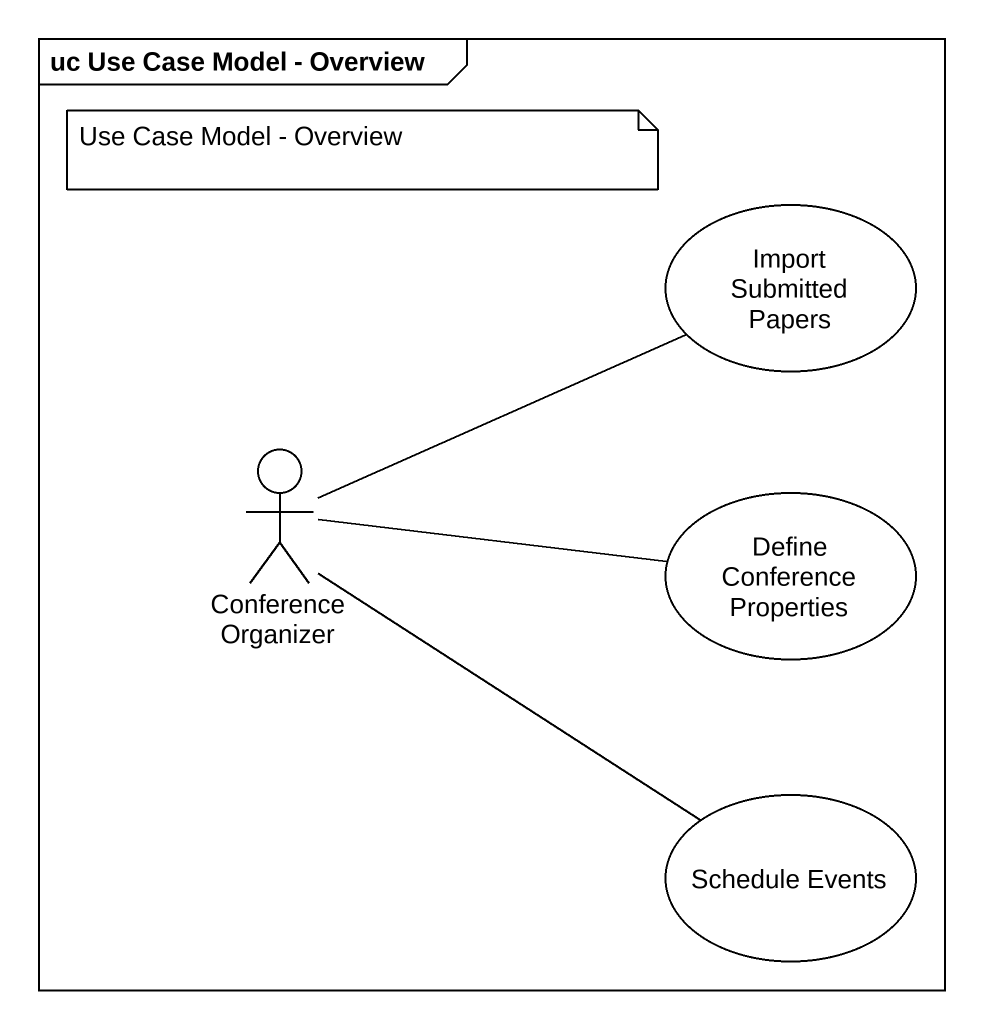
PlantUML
@startuml
mainframe uc Use Case Model - Overview
usecase "Import Submitted Papers" as Import_Submitted_Papers
actor "Conference Organizer" as Conference_Organizer
usecase "Define Conference Properties" as Define_Conference_Properties
usecase "Schedule Events" as Schedule_Events
Conference_Organizer -right- Import_Submitted_Papers
Conference_Organizer -right- Define_Conference_Properties
Conference_Organizer -- Schedule_Events
note as N1
  Use Case Model - Overview
end note
@enduml
